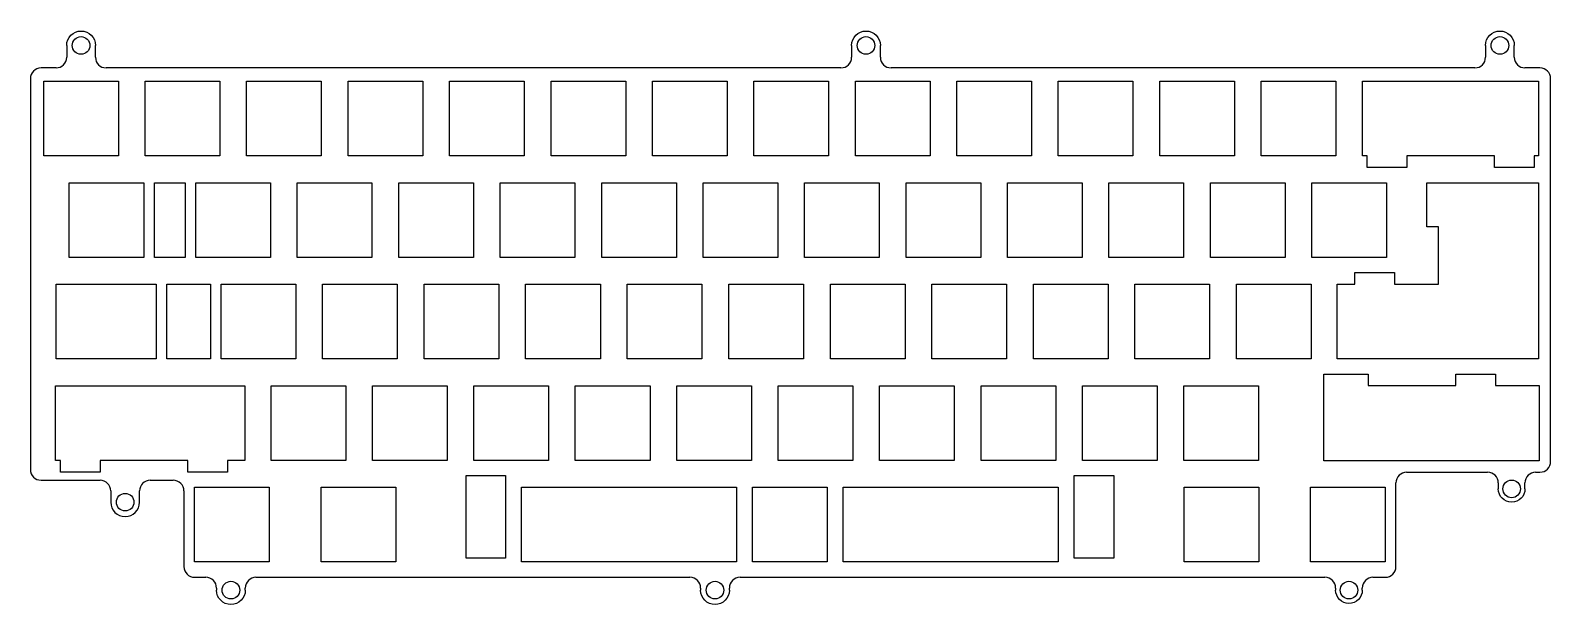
# Model space of a CAD drawing. Header units: millimetres. Extents: x -142 to 143, y -54 to 54.
import ezdxf

# ---------------------------------------------------------------- set-up
doc = ezdxf.new("R2010")
doc.units = ezdxf.units.MM
doc.linetypes.add('Continuous2', pattern=[0])

msp = doc.modelspace()

# ---------------------------------------------------------------- linework, layer by layer
at = {"color": 0, "linetype": 'Continuous2'}
for p, q in [((-135.7, 51.03), (-135.7, 48.83)), ((-130.3, 48.83), (-130.3, 51.03)), ((11.45, 51.03), (11.45, 48.83)), ((16.85, 48.83), (16.85, 51.03)), ((130.3, 51.03), (130.3, 48.83)), ((135.7, 48.83), (135.7, 51.03)), ((-137.7, 46.83), (-140.5, 46.83)), ((9.45, 46.83), (-128.3, 46.83)), ((128.3, 46.83), (18.85, 46.83)), ((140.5, 46.83), (137.7, 46.83)), ((-142.5, 44.82), (-142.5, -28.42)), ((-140, 44.33), (-126, 44.33)), ((-140, 30.33), (-140, 44.33)), ((-126, 44.33), (-126, 30.33)), ((-120.98, 44.33), (-106.98, 44.33)), ((-120.98, 30.33), (-120.98, 44.33)), ((-106.98, 44.33), (-106.98, 30.33)), ((-101.96, 30.33), (-101.96, 44.33)), ((-101.96, 44.33), (-87.96, 44.33)), ((-87.96, 44.33), (-87.96, 30.33)), ((-82.94, 30.33), (-82.94, 44.33)), ((-82.94, 44.33), (-68.94, 44.33)), ((-68.94, 44.33), (-68.94, 30.33)), ((-63.92, 30.33), (-63.92, 44.33)), ((-63.92, 44.33), (-49.92, 44.33)), ((-49.92, 44.33), (-49.92, 30.33)), ((-44.9, 30.33), (-44.9, 44.33)), ((-44.9, 44.33), (-30.9, 44.33)), ((-30.9, 44.33), (-30.9, 30.33)), ((-25.88, 30.33), (-25.88, 44.33)), ((-25.88, 44.33), (-11.88, 44.33)), ((-11.88, 44.33), (-11.88, 30.33)), ((-6.86, 30.33), (-6.86, 44.33)), ((-6.86, 44.33), (7.14, 44.33)), ((7.14, 44.33), (7.14, 30.33)), ((12.16, 30.33), (12.16, 44.33)), ((12.16, 44.33), (26.16, 44.33)), ((26.16, 44.33), (26.16, 30.33)), ((31.18, 30.33), (31.18, 44.33)), ((31.18, 44.33), (45.18, 44.33)), ((45.18, 44.33), (45.18, 30.33)), ((50.2, 44.33), (64.2, 44.33)), ((50.2, 30.33), (50.2, 44.33)), ((64.2, 44.33), (64.2, 30.33)), ((69.22, 44.33), (83.22, 44.33)), ((69.22, 30.33), (69.22, 44.33)), ((83.22, 44.33), (83.22, 30.33)), ((88.24, 44.33), (102.24, 44.33)), ((88.24, 30.33), (88.24, 44.33)), ((102.24, 44.33), (102.24, 30.33)), ((107.26, 30.33), (107.26, 44.33)), ((107.26, 44.33), (140.26, 44.33)), ((140.26, 44.33), (140.26, 30.33)), ((142.5, -26.92), (142.5, 44.82)), ((-126, 30.33), (-140, 30.33)), ((-106.98, 30.33), (-120.98, 30.33)), ((-87.96, 30.33), (-101.96, 30.33)), ((-68.94, 30.33), (-82.94, 30.33)), ((-49.92, 30.33), (-63.92, 30.33)), ((-30.9, 30.33), (-44.9, 30.33)), ((-11.88, 30.33), (-25.88, 30.33)), ((7.14, 30.33), (-6.86, 30.33)), ((26.16, 30.33), (12.16, 30.33)), ((45.18, 30.33), (31.18, 30.33)), ((64.2, 30.33), (50.2, 30.33)), ((83.22, 30.33), (69.22, 30.33)), ((102.24, 30.33), (88.24, 30.33)), ((108.12, 30.33), (107.26, 30.33)), ((108.12, 28.14), (108.12, 30.33)), ((131.99, 30.33), (115.52, 30.33)), ((115.52, 30.33), (115.52, 28.14)), ((131.99, 29.23), (131.99, 30.33)), ((131.99, 28.14), (131.99, 29.23)), ((140.26, 30.33), (139.39, 30.33)), ((139.39, 30.33), (139.39, 28.14)), ((115.52, 28.14), (108.12, 28.14)), ((139.39, 28.14), (131.99, 28.14)), ((-135.25, 11.31), (-135.25, 25.31)), ((-135.25, 25.31), (-121.25, 25.31)), ((-121.25, 25.31), (-121.25, 11.31)), ((-119.25, 11.31), (-119.25, 25.31)), ((-119.25, 25.31), (-113.48, 25.31)), ((-113.48, 25.31), (-113.48, 11.31)), ((-111.48, 11.31), (-111.48, 25.31)), ((-111.48, 25.31), (-97.48, 25.31)), ((-97.48, 25.31), (-97.48, 11.31)), ((-92.46, 25.31), (-78.46, 25.31)), ((-92.46, 11.31), (-92.46, 25.31)), ((-78.46, 25.31), (-78.46, 11.31)), ((-73.44, 25.31), (-59.44, 25.31)), ((-73.44, 11.31), (-73.44, 25.31)), ((-59.44, 25.31), (-59.44, 11.31)), ((-54.42, 11.31), (-54.42, 25.31)), ((-54.42, 25.31), (-40.42, 25.31)), ((-40.42, 25.31), (-40.42, 11.31)), ((-35.4, 11.31), (-35.4, 25.31)), ((-35.4, 25.31), (-21.4, 25.31)), ((-21.4, 25.31), (-21.4, 11.31)), ((-16.38, 11.31), (-16.38, 25.31)), ((-16.38, 25.31), (-2.38, 25.31)), ((-2.38, 25.31), (-2.38, 11.31)), ((2.64, 25.31), (16.64, 25.31)), ((2.64, 11.31), (2.64, 25.31)), ((16.64, 25.31), (16.64, 11.31)), ((21.66, 11.31), (21.66, 25.31)), ((21.66, 25.31), (35.66, 25.31)), ((35.66, 25.31), (35.66, 11.31)), ((40.68, 25.31), (54.68, 25.31)), ((40.68, 11.31), (40.68, 25.31)), ((54.68, 25.31), (54.68, 11.31)), ((59.7, 25.31), (73.7, 25.31)), ((59.7, 11.31), (59.7, 25.31)), ((73.7, 25.31), (73.7, 11.31)), ((78.72, 11.31), (78.72, 25.31)), ((78.72, 25.31), (92.72, 25.31)), ((92.72, 25.31), (92.72, 11.31)), ((97.74, 11.31), (97.74, 25.31)), ((97.74, 25.31), (111.74, 25.31)), ((111.74, 25.31), (111.74, 11.31)), ((119.32, 17.04), (119.32, 25.31)), ((119.32, 25.31), (140.26, 25.31)), ((140.26, 25.31), (140.26, -7.71)), ((121.51, 17.04), (119.32, 17.04)), ((121.51, 6.29), (121.51, 17.04)), ((-121.25, 11.31), (-135.25, 11.31)), ((-113.48, 11.31), (-119.25, 11.31)), ((-97.48, 11.31), (-111.48, 11.31)), ((-78.46, 11.31), (-92.46, 11.31)), ((-59.44, 11.31), (-73.44, 11.31)), ((-40.42, 11.31), (-54.42, 11.31)), ((-21.4, 11.31), (-35.4, 11.31)), ((-2.38, 11.31), (-16.38, 11.31)), ((16.64, 11.31), (2.64, 11.31)), ((35.66, 11.31), (21.66, 11.31)), ((54.68, 11.31), (40.68, 11.31)), ((73.7, 11.31), (59.7, 11.31)), ((92.72, 11.31), (78.72, 11.31)), ((98.87, 11.31), (97.74, 11.31)), ((111.74, 11.31), (98.87, 11.31)), ((-137.66, 6.29), (-118.9, 6.29)), ((-137.66, -7.71), (-137.66, 6.29)), ((-118.9, 6.29), (-118.9, -7.71)), ((-116.9, -7.71), (-116.9, 6.29)), ((-116.9, 6.29), (-108.76, 6.29)), ((-108.76, 6.29), (-108.76, -7.71)), ((-106.76, -7.71), (-106.76, 6.29)), ((-106.76, 6.29), (-92.76, 6.29)), ((-92.76, 6.29), (-92.76, -7.71)), ((-87.72, 6.29), (-73.72, 6.29)), ((-87.72, -7.71), (-87.72, 6.29)), ((-73.72, 6.29), (-73.72, -7.71)), ((-68.69, -7.71), (-68.69, 6.29)), ((-68.69, 6.29), (-54.69, 6.29)), ((-54.69, 6.29), (-54.69, -7.71)), ((-49.65, -7.71), (-49.65, 6.29)), ((-49.65, 6.29), (-35.65, 6.29)), ((-35.65, 6.29), (-35.65, -7.71)), ((-30.61, -7.71), (-30.61, 6.29)), ((-30.61, 6.29), (-16.61, 6.29)), ((-16.61, 6.29), (-16.61, -7.71)), ((-11.57, -7.71), (-11.57, 6.29)), ((-11.57, 6.29), (2.43, 6.29)), ((2.43, 6.29), (2.43, -7.71)), ((7.47, -7.71), (7.47, 6.29)), ((7.47, 6.29), (21.47, 6.29)), ((21.47, 6.29), (21.47, -7.71)), ((26.5, -7.71), (26.5, 6.29)), ((26.5, 6.29), (40.5, 6.29)), ((40.5, 6.29), (40.5, -7.71)), ((45.54, 6.29), (59.54, 6.29)), ((45.54, -7.71), (45.54, 6.29)), ((59.54, 6.29), (59.54, -7.71)), ((64.58, -7.71), (64.58, 6.29)), ((64.58, 6.29), (78.58, 6.29)), ((78.58, 6.29), (78.58, -7.71)), ((83.62, -7.71), (83.62, 6.29)), ((83.62, 6.29), (97.62, 6.29)), ((97.62, 6.29), (97.62, -7.71)), ((102.51, -7.71), (102.51, 6.29)), ((102.51, 6.29), (105.82, 6.29)), ((105.82, 6.29), (105.82, 8.48)), ((105.82, 8.48), (113.22, 8.48)), ((113.22, 8.48), (113.22, 6.29)), ((113.22, 6.29), (121.51, 6.29)), ((-118.9, -7.71), (-137.66, -7.71)), ((-108.76, -7.71), (-116.9, -7.71)), ((-92.76, -7.71), (-106.76, -7.71)), ((-73.72, -7.71), (-87.72, -7.71)), ((-54.69, -7.71), (-68.69, -7.71)), ((-35.65, -7.71), (-49.65, -7.71)), ((-16.61, -7.71), (-30.61, -7.71)), ((2.43, -7.71), (-11.57, -7.71)), ((21.47, -7.71), (7.47, -7.71)), ((40.5, -7.71), (26.5, -7.71)), ((59.54, -7.71), (45.54, -7.71)), ((78.58, -7.71), (64.58, -7.71)), ((97.62, -7.71), (83.62, -7.71)), ((140.26, -7.71), (102.51, -7.71)), ((100.01, -10.54), (108.27, -10.54)), ((100.01, -26.78), (100.01, -10.54)), ((108.27, -10.54), (108.27, -12.68)), ((124.75, -12.68), (124.75, -10.54)), ((124.75, -10.54), (132.15, -10.54)), ((132.15, -10.54), (132.15, -12.68)), ((-137.81, -26.73), (-137.81, -12.73)), ((-137.81, -12.73), (-102.28, -12.73)), ((-102.28, -12.73), (-102.28, -26.73)), ((-97.39, -26.73), (-97.39, -12.73)), ((-97.39, -12.73), (-83.39, -12.73)), ((-83.39, -12.73), (-83.39, -26.73)), ((-78.37, -12.73), (-64.37, -12.73)), ((-78.37, -26.73), (-78.37, -12.73)), ((-64.37, -12.73), (-64.37, -26.73)), ((-59.36, -26.73), (-59.36, -12.73)), ((-59.36, -12.73), (-45.36, -12.73)), ((-45.36, -12.73), (-45.36, -26.73)), ((-40.34, -26.73), (-40.34, -12.73)), ((-40.34, -12.73), (-26.34, -12.73)), ((-26.34, -12.73), (-26.34, -26.73)), ((-21.33, -26.73), (-21.33, -12.73)), ((-21.33, -12.73), (-7.33, -12.73)), ((-7.33, -12.73), (-7.33, -26.73)), ((-2.31, -26.73), (-2.31, -12.73)), ((-2.31, -12.73), (11.69, -12.73)), ((11.69, -12.73), (11.69, -26.73)), ((16.7, -26.73), (16.7, -12.73)), ((16.7, -12.73), (30.7, -12.73)), ((30.7, -12.73), (30.7, -26.73)), ((35.72, -12.73), (49.72, -12.73)), ((35.72, -26.73), (35.72, -12.73)), ((49.72, -12.73), (49.72, -26.73)), ((54.73, -26.73), (54.73, -12.73)), ((54.73, -12.73), (68.73, -12.73)), ((68.73, -12.73), (68.73, -26.73)), ((73.75, -26.73), (73.75, -12.73)), ((73.75, -12.73), (87.75, -12.73)), ((87.75, -12.73), (87.75, -26.73)), ((108.27, -12.68), (124.75, -12.68)), ((132.15, -12.68), (140.34, -12.68)), ((140.34, -12.68), (140.34, -26.78)), ((-136.84, -26.73), (-137.81, -26.73)), ((-136.84, -28.92), (-136.84, -26.73)), ((-112.96, -26.73), (-129.44, -26.73)), ((-129.44, -26.73), (-129.44, -28.92)), ((-112.96, -28.92), (-112.96, -26.73)), ((-102.28, -26.73), (-105.56, -26.73)), ((-105.56, -26.73), (-105.56, -28.92)), ((-83.39, -26.73), (-97.39, -26.73)), ((-64.37, -26.73), (-78.37, -26.73)), ((-45.36, -26.73), (-59.36, -26.73)), ((-26.34, -26.73), (-40.34, -26.73)), ((-7.33, -26.73), (-21.33, -26.73)), ((11.69, -26.73), (-2.31, -26.73)), ((30.7, -26.73), (16.7, -26.73)), ((49.72, -26.73), (35.72, -26.73)), ((68.73, -26.73), (54.73, -26.73)), ((87.75, -26.73), (73.75, -26.73)), ((140.34, -26.78), (100.01, -26.78)), ((-140.5, -30.43), (-129.44, -30.43)), ((-129.44, -28.92), (-136.84, -28.92)), ((-120.04, -30.43), (-115.73, -30.43)), ((-105.56, -28.92), (-112.96, -28.92)), ((-60.8, -30), (-60.8, -29.54)), ((-60.8, -29.54), (-53.4, -29.54)), ((-60.8, -45.04), (-60.8, -30)), ((-53.4, -29.54), (-53.4, -45.04)), ((53.2, -45.04), (53.2, -29.54)), ((53.2, -29.54), (60.6, -29.54)), ((60.6, -29.54), (60.6, -45.04)), ((113.51, -46.62), (113.51, -30.92)), ((115.51, -28.92), (130.7, -28.92)), ((132.7, -30.92), (132.7, -32.05)), ((137.7, -32.05), (137.7, -30.92)), ((139.7, -28.92), (140.5, -28.92)), ((-127.44, -32.43), (-127.44, -34.54)), ((-122.04, -34.54), (-122.04, -32.43)), ((-113.72, -32.43), (-113.72, -46.62)), ((-111.72, -31.73), (-97.72, -31.73)), ((-111.72, -45.73), (-111.72, -31.73)), ((-97.72, -31.73), (-97.72, -45.73)), ((-88.01, -31.73), (-74.01, -31.73)), ((-88.01, -45.73), (-88.01, -31.73)), ((-74.01, -31.73), (-74.01, -45.73)), ((-50.4, -45.73), (-50.4, -31.73)), ((-50.4, -31.73), (-49.78, -31.73)), ((-49.78, -31.73), (-10.11, -31.73)), ((-10.11, -31.73), (-10.11, -45.73)), ((-7.11, -31.73), (6.89, -31.73)), ((-7.11, -45.73), (-7.11, -31.73)), ((6.89, -31.73), (6.89, -45.73)), ((9.89, -45.73), (9.89, -31.73)), ((9.89, -31.73), (50.19, -31.73)), ((50.19, -31.73), (50.19, -45.73)), ((73.8, -45.73), (73.8, -31.73)), ((73.8, -31.73), (87.8, -31.73)), ((87.8, -31.73), (87.8, -45.73)), ((97.51, -45.73), (97.51, -31.73)), ((97.51, -31.73), (111.51, -31.73)), ((111.51, -31.73), (111.51, -45.73)), ((-53.4, -45.04), (-60.8, -45.04)), ((60.6, -45.04), (53.2, -45.04)), ((-97.72, -45.73), (-111.72, -45.73)), ((-74.01, -45.73), (-88.01, -45.73)), ((-10.11, -45.73), (-50.4, -45.73)), ((6.89, -45.73), (-7.11, -45.73)), ((50.19, -45.73), (9.89, -45.73)), ((87.8, -45.73), (73.8, -45.73)), ((111.51, -45.73), (97.51, -45.73)), ((-111.72, -48.62), (-109.61, -48.62)), ((-107.61, -50.62), (-107.61, -51.02)), ((-102.21, -51.02), (-102.21, -50.62)), ((-100.21, -48.62), (-18.85, -48.62)), ((-16.85, -50.62), (-16.85, -51.02)), ((-11.45, -51.02), (-11.45, -50.62)), ((-9.45, -48.62), (100.2, -48.62)), ((102.2, -50.62), (102.2, -51.02)), ((107.2, -51.02), (107.2, -50.62)), ((109.2, -48.62), (111.51, -48.62))]:
    msp.add_line(p, q, dxfattribs=at)
for centre in [(-133, 51.03), (14.15, 51.03), (133, 51.03), (135.2, -32.05), (-124.74, -34.54), (-104.91, -51.02), (-14.15, -51.02), (104.7, -51.02)]:
    msp.add_circle(centre, 1.65, dxfattribs=at)
at = {"color": 0, "linetype": 'Continuous2', "extrusion": (0, 0, -1)}
for centre, radius, start, end in [((133, 51.03), 2.7, 360, 180), ((-14.15, 51.03), 2.7, 360, 180), ((-133, 51.03), 2.7, 360, 180), ((-135.2, -32.05), 2.5, 180, 0), ((104.91, -51.02), 2.7, 180, 360), ((14.15, -51.02), 2.7, 180, 0), ((-104.7, -51.02), 2.5, 180, 0)]:
    msp.add_arc(centre, radius, start, end, dxfattribs=at)
at = {"color": 0, "linetype": 'Continuous2'}
for centre, radius, start, end in [((-137.7, 48.83), 2, 270, 360), ((-128.3, 48.83), 2, 180, 270), ((9.45, 48.83), 2, 270, 0), ((18.85, 48.83), 2, 180, 270), ((128.3, 48.83), 2, 270, 0), ((137.7, 48.83), 2, 180, 270), ((-140.5, 44.82), 2, 89.9999, 180.0001), ((140.5, 44.82), 2, 0, 90), ((-140.5, -28.42), 2, 180, 270), ((140.5, -26.92), 2, 270.0001, 359.9999), ((-129.44, -32.43), 2, 0, 90), ((-120.04, -32.43), 2, 90.1305, 180), ((-115.72, -32.43), 2, 0, 90.1305), ((115.51, -30.92), 2, 90, 180), ((130.7, -30.92), 2, 0, 90), ((139.7, -30.92), 2, 90, 180), ((-124.74, -34.54), 2.7, 180, 270), ((-124.74, -34.54), 2.7, 270, 0), ((-111.72, -46.62), 2, 180, 270), ((111.51, -46.62), 2, 270, 360), ((-109.61, -50.62), 2, 0, 90), ((-100.21, -50.62), 2, 90, 180), ((-18.85, -50.62), 2, 0, 90), ((-9.45, -50.62), 2, 90, 180), ((100.2, -50.62), 2, 0, 90), ((109.2, -50.62), 2, 90, 180)]:
    msp.add_arc(centre, radius, start, end, dxfattribs=at)

doc.saveas('drawing.dxf')
